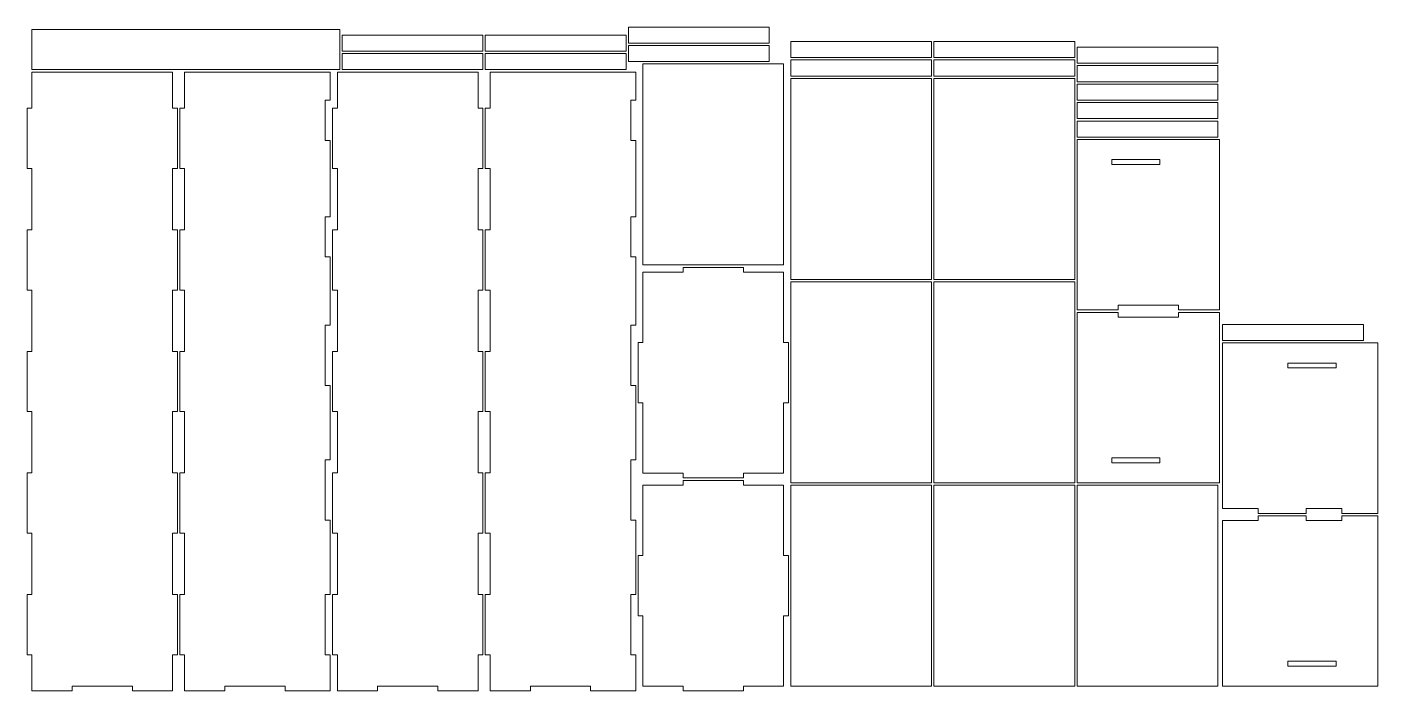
# Model space of a CAD drawing. Header units: millimetres. Extents: x -1560 to 1560, y -502 to 502.
# Drawn here: x -120 to 1560, y -502 to 324 of the extents above; entities that cross this region are included whole.
import ezdxf

# ---------------------------------------------------------------- set-up
doc = ezdxf.new("R2010")
doc.units = ezdxf.units.MM
doc.header["$MEASUREMENT"] = 0
doc.layers.add('Camada 1', color=7, linetype='Continuous')

msp = doc.modelspace()

# ---------------------------------------------------------------- linework, layer by layer
at = {"layer": 'Camada 1', "color": 250, "lineweight": 20}
for points in [[(627.8923, 304.5), (802.8923, 304.5), (802.8923, 324.5), (627.8923, 324.5), (627.8923, 304.5)], [(271.8923, 294.5), (446.8923, 294.5), (446.8923, 314.5), (271.8923, 314.5), (271.8923, 294.5)], [(449.8923, 294.5), (624.8923, 294.5), (624.8923, 314.5), (449.8923, 314.5), (449.8923, 294.5)], [(829.8923, 286.5), (1004.8923, 286.5), (1004.8923, 306.5), (829.8923, 306.5), (829.8923, 286.5)], [(1007.8923, 286.5), (1182.8923, 286.5), (1182.8923, 306.5), (1007.8923, 306.5), (1007.8923, 286.5)], [(271.8923, 271.5), (446.8923, 271.5), (446.8923, 291.5), (271.8923, 291.5), (271.8923, 271.5)], [(449.8923, 271.5), (624.8923, 271.5), (624.8923, 291.5), (449.8923, 291.5), (449.8923, 271.5)], [(627.8923, 281.5), (802.8923, 281.5), (802.8923, 301.5), (627.8923, 301.5), (627.8923, 281.5)], [(1185.8923, 279.5), (1360.8923, 279.5), (1360.8923, 299.5), (1185.8923, 299.5), (1185.8923, 279.5)], [(829.8923, 263.5), (1004.8923, 263.5), (1004.8923, 283.5), (829.8923, 283.5), (829.8923, 263.5)], [(1007.8923, 263.5), (1182.8923, 263.5), (1182.8923, 283.5), (1007.8923, 283.5), (1007.8923, 263.5)], [(1185.8923, 256.5), (1360.8923, 256.5), (1360.8923, 276.5), (1185.8923, 276.5), (1185.8923, 256.5)], [(1185.8923, 233.5), (1360.8923, 233.5), (1360.8923, 253.5), (1185.8923, 253.5), (1185.8923, 233.5)], [(1185.8923, 210.5), (1360.8923, 210.5), (1360.8923, 230.5), (1185.8923, 230.5), (1185.8923, 210.5)], [(1185.8923, 187.5), (1360.8923, 187.5), (1360.8923, 207.5), (1185.8923, 207.5), (1185.8923, 187.5)], [(1366.8923, -65.5), (1541.8923, -65.5), (1541.8923, -45.5), (1366.8923, -45.5), (1366.8923, -65.5)]]:
    msp.add_lwpolyline(points, close=True, dxfattribs=at)
for points, knots in [([(-114.1077, 271.5), (-114.1077, 271.5), (268.8923, 271.5), (268.8923, 271.5), (268.8923, 271.5), (268.8923, 271.5), (268.8923, 321.5), (268.8923, 321.5), (268.8923, 321.5), (268.8923, 321.5), (-114.1077, 321.5), (-114.1077, 321.5), (-114.1077, 321.5), (-114.1077, 321.5), (-114.1077, 271.5), (-114.1077, 271.5)], [0, 0, 0, 0, 0.2, 0.2, 0.2, 0.2, 0.4, 0.4, 0.4, 0.4, 0.6, 0.6, 0.6, 0.6, 1, 1, 1, 1]), ([(645.8923, 278.5), (706.8793, 278.5), (759.9054, 278.5), (820.8923, 278.5), (820.8923, 278.5), (820.8923, 189.7152), (820.8923, 117.2849), (820.8923, 28.5), (820.8923, 28.5), (759.9054, 28.5), (706.8793, 28.5), (645.8923, 28.5), (645.8923, 28.5), (645.8923, 117.2849), (645.8923, 189.7152), (645.8923, 278.5)], [0, 0, 0, 0, 0.2, 0.2, 0.2, 0.2, 0.4, 0.4, 0.4, 0.4, 0.6, 0.6, 0.6, 0.6, 1, 1, 1, 1]), ([(66.8923, -305.25), (66.8923, -305.25), (66.8923, -230.25), (66.8923, -230.25), (66.8923, -230.25), (66.8923, -230.25), (60.8923, -230.25), (60.8923, -230.25), (60.8923, -230.25), (60.8923, -230.25), (60.8923, -154), (60.8923, -154), (60.8923, -154), (60.8923, -154), (66.8923, -154), (66.8923, -154), (66.8923, -154), (66.8923, -154), (66.8923, -79), (66.8923, -79), (66.8923, -79), (66.8923, -79), (60.8923, -79), (60.8923, -79), (60.8923, -79), (60.8923, -79), (60.8923, -2.75), (60.8923, -2.75), (60.8923, -2.75), (60.8923, -2.75), (66.8923, -2.75), (66.8923, -2.75), (66.8923, -2.75), (66.8923, -2.75), (66.8923, 72.25), (66.8923, 72.25), (66.8923, 72.25), (66.8923, 72.25), (60.8923, 72.25), (60.8923, 72.25), (60.8923, 72.25), (60.8923, 72.25), (60.8923, 148.5), (60.8923, 148.5), (60.8923, 148.5), (60.8923, 148.5), (66.8923, 148.5), (66.8923, 148.5), (66.8923, 148.5), (66.8923, 148.5), (66.8923, 223.5), (66.8923, 223.5), (66.8923, 223.5), (66.8923, 223.5), (60.8923, 223.5), (60.8923, 223.5), (60.8923, 223.5), (60.8923, 223.5), (60.8923, 268.5), (60.8923, 268.5), (60.8923, 268.5), (60.8923, 268.5), (-114.1077, 268.5), (-114.1077, 268.5), (-114.1077, 268.5), (-114.1077, 268.5), (-114.1077, 223.5), (-114.1077, 223.5), (-114.1077, 223.5), (-114.1077, 223.5), (-120.1077, 223.5), (-120.1077, 223.5), (-120.1077, 223.5), (-120.1077, 223.5), (-120.1077, 148.5), (-120.1077, 148.5), (-120.1077, 148.5), (-120.1077, 148.5), (-114.1077, 148.5), (-114.1077, 148.5), (-114.1077, 148.5), (-114.1077, 148.5), (-114.1077, 72.25), (-114.1077, 72.25), (-114.1077, 72.25), (-114.1077, 72.25), (-120.1077, 72.25), (-120.1077, 72.25), (-120.1077, 72.25), (-120.1077, 72.25), (-120.1077, -2.75), (-120.1077, -2.75), (-120.1077, -2.75), (-120.1077, -2.75), (-114.1077, -2.75), (-114.1077, -2.75), (-114.1077, -2.75), (-114.1077, -2.75), (-114.1077, -79), (-114.1077, -79), (-114.1077, -79), (-114.1077, -79), (-120.1077, -79), (-120.1077, -79), (-120.1077, -79), (-120.1077, -79), (-120.1077, -154), (-120.1077, -154), (-120.1077, -154), (-120.1077, -154), (-114.1077, -154), (-114.1077, -154), (-114.1077, -154), (-114.1077, -154), (-114.1077, -230.25), (-114.1077, -230.25), (-114.1077, -230.25), (-114.1077, -230.25), (-120.1077, -230.25), (-120.1077, -230.25), (-120.1077, -230.25), (-120.1077, -230.25), (-120.1077, -305.25), (-120.1077, -305.25), (-120.1077, -305.25), (-120.1077, -305.25), (-114.1077, -305.25), (-114.1077, -305.25), (-114.1077, -305.25), (-114.1077, -305.25), (-114.1077, -381.5), (-114.1077, -381.5), (-114.1077, -381.5), (-114.1077, -381.5), (-120.1077, -381.5), (-120.1077, -381.5), (-120.1077, -381.5), (-120.1077, -381.5), (-120.1077, -456.5), (-120.1077, -456.5), (-120.1077, -456.5), (-120.1077, -456.5), (-114.1077, -456.5), (-114.1077, -456.5), (-114.1077, -456.5), (-114.1077, -456.5), (-114.1077, -501.5), (-114.1077, -501.5), (-114.1077, -501.5), (-114.1077, -501.5), (-64.1077, -501.5), (-64.1077, -501.5), (-64.1077, -501.5), (-64.1077, -501.5), (-64.1077, -495.5), (-64.1077, -495.5), (-64.1077, -495.5), (-64.1077, -495.5), (10.8923, -495.5), (10.8923, -495.5), (10.8923, -495.5), (10.8923, -495.5), (10.8923, -501.5), (10.8923, -501.5), (10.8923, -501.5), (10.8923, -501.5), (60.8923, -501.5), (60.8923, -501.5), (60.8923, -501.5), (60.8923, -501.5), (60.8923, -456.5), (60.8923, -456.5), (60.8923, -456.5), (60.8923, -456.5), (66.8923, -456.5), (66.8923, -456.5), (66.8923, -456.5), (66.8923, -456.5), (66.8923, -381.5), (66.8923, -381.5), (66.8923, -381.5), (66.8923, -381.5), (60.8923, -381.5), (60.8923, -381.5), (60.8923, -381.5), (60.8923, -381.5), (60.8923, -305.25), (60.8923, -305.25), (60.8923, -305.25), (60.8923, -305.25), (66.8923, -305.25), (66.8923, -305.25)], [0, 0, 0, 0, 0.020408163, 0.020408163, 0.020408163, 0.020408163, 0.040816327, 0.040816327, 0.040816327, 0.040816327, 0.06122449, 0.06122449, 0.06122449, 0.06122449, 0.081632653, 0.081632653, 0.081632653, 0.081632653, 0.102040816, 0.102040816, 0.102040816, 0.102040816, 0.12244898, 0.12244898, 0.12244898, 0.12244898, 0.142857143, 0.142857143, 0.142857143, 0.142857143, 0.163265306, 0.163265306, 0.163265306, 0.163265306, 0.183673469, 0.183673469, 0.183673469, 0.183673469, 0.204081633, 0.204081633, 0.204081633, 0.204081633, 0.224489796, 0.224489796, 0.224489796, 0.224489796, 0.244897959, 0.244897959, 0.244897959, 0.244897959, 0.265306122, 0.265306122, 0.265306122, 0.265306122, 0.285714286, 0.285714286, 0.285714286, 0.285714286, 0.306122449, 0.306122449, 0.306122449, 0.306122449, 0.326530612, 0.326530612, 0.326530612, 0.326530612, 0.346938776, 0.346938776, 0.346938776, 0.346938776, 0.367346939, 0.367346939, 0.367346939, 0.367346939, 0.387755102, 0.387755102, 0.387755102, 0.387755102, 0.408163265, 0.408163265, 0.408163265, 0.408163265, 0.428571429, 0.428571429, 0.428571429, 0.428571429, 0.448979592, 0.448979592, 0.448979592, 0.448979592, 0.469387755, 0.469387755, 0.469387755, 0.469387755, 0.489795918, 0.489795918, 0.489795918, 0.489795918, 0.510204082, 0.510204082, 0.510204082, 0.510204082, 0.530612245, 0.530612245, 0.530612245, 0.530612245, 0.551020408, 0.551020408, 0.551020408, 0.551020408, 0.571428571, 0.571428571, 0.571428571, 0.571428571, 0.591836735, 0.591836735, 0.591836735, 0.591836735, 0.612244898, 0.612244898, 0.612244898, 0.612244898, 0.632653061, 0.632653061, 0.632653061, 0.632653061, 0.653061224, 0.653061224, 0.653061224, 0.653061224, 0.673469388, 0.673469388, 0.673469388, 0.673469388, 0.693877551, 0.693877551, 0.693877551, 0.693877551, 0.714285714, 0.714285714, 0.714285714, 0.714285714, 0.734693878, 0.734693878, 0.734693878, 0.734693878, 0.755102041, 0.755102041, 0.755102041, 0.755102041, 0.775510204, 0.775510204, 0.775510204, 0.775510204, 0.795918367, 0.795918367, 0.795918367, 0.795918367, 0.816326531, 0.816326531, 0.816326531, 0.816326531, 0.836734694, 0.836734694, 0.836734694, 0.836734694, 0.857142857, 0.857142857, 0.857142857, 0.857142857, 0.87755102, 0.87755102, 0.87755102, 0.87755102, 0.897959184, 0.897959184, 0.897959184, 0.897959184, 0.918367347, 0.918367347, 0.918367347, 0.918367347, 0.93877551, 0.93877551, 0.93877551, 0.93877551, 0.959183673, 0.959183673, 0.959183673, 0.959183673, 1, 1, 1, 1]), ([(75.8923, -305.25), (75.8923, -305.25), (75.8923, -381.5), (75.8923, -381.5), (75.8923, -381.5), (75.8923, -381.5), (69.8923, -381.5), (69.8923, -381.5), (69.8923, -381.5), (69.8923, -381.5), (69.8923, -456.5), (69.8923, -456.5), (69.8923, -456.5), (69.8923, -456.5), (75.8923, -456.5), (75.8923, -456.5), (75.8923, -456.5), (75.8923, -456.5), (75.8923, -501.5), (75.8923, -501.5), (75.8923, -501.5), (75.8923, -501.5), (125.8923, -501.5), (125.8923, -501.5), (125.8923, -501.5), (125.8923, -501.5), (125.8923, -495.5), (125.8923, -495.5), (125.8923, -495.5), (125.8923, -495.5), (200.8923, -495.5), (200.8923, -495.5), (200.8923, -495.5), (200.8923, -495.5), (200.8923, -501.5), (200.8923, -501.5), (200.8923, -501.5), (200.8923, -501.5), (256.8923, -501.5), (256.8923, -501.5), (256.8923, -501.5), (256.8923, -501.5), (256.8923, -456.5), (256.8923, -456.5), (256.8923, -456.5), (256.8923, -456.5), (250.8923, -456.5), (250.8923, -456.5), (250.8923, -456.5), (250.8923, -456.5), (250.8923, -381.5), (250.8923, -381.5), (250.8923, -381.5), (250.8923, -381.5), (256.8923, -381.5), (256.8923, -381.5), (256.8923, -381.5), (256.8923, -381.5), (256.8923, -289), (256.8923, -289), (256.8923, -289), (256.8923, -289), (250.8923, -289), (250.8923, -289), (250.8923, -289), (250.8923, -289), (250.8923, -214), (250.8923, -214), (250.8923, -214), (250.8923, -214), (256.8923, -214), (256.8923, -214), (256.8923, -214), (256.8923, -214), (256.8923, -121.5), (256.8923, -121.5), (256.8923, -121.5), (256.8923, -121.5), (250.8923, -121.5), (250.8923, -121.5), (250.8923, -121.5), (250.8923, -121.5), (250.8923, -46.5), (250.8923, -46.5), (250.8923, -46.5), (250.8923, -46.5), (256.8923, -46.5), (256.8923, -46.5), (256.8923, -46.5), (256.8923, -46.5), (256.8923, 38.5), (256.8923, 38.5), (256.8923, 38.5), (256.8923, 38.5), (250.8923, 38.5), (250.8923, 38.5), (250.8923, 38.5), (250.8923, 38.5), (250.8923, 88.5), (250.8923, 88.5), (250.8923, 88.5), (250.8923, 88.5), (256.8923, 88.5), (256.8923, 88.5), (256.8923, 88.5), (256.8923, 88.5), (256.8923, 183.5), (256.8923, 183.5), (256.8923, 183.5), (256.8923, 183.5), (250.8923, 183.5), (250.8923, 183.5), (250.8923, 183.5), (250.8923, 183.5), (250.8923, 233.5), (250.8923, 233.5), (250.8923, 233.5), (250.8923, 233.5), (256.8923, 233.5), (256.8923, 233.5), (256.8923, 233.5), (256.8923, 233.5), (256.8923, 268.5), (256.8923, 268.5), (256.8923, 268.5), (256.8923, 268.5), (75.8923, 268.5), (75.8923, 268.5), (75.8923, 268.5), (75.8923, 268.5), (75.8923, 223.5), (75.8923, 223.5), (75.8923, 223.5), (75.8923, 223.5), (69.8923, 223.5), (69.8923, 223.5), (69.8923, 223.5), (69.8923, 223.5), (69.8923, 148.5), (69.8923, 148.5), (69.8923, 148.5), (69.8923, 148.5), (75.8923, 148.5), (75.8923, 148.5), (75.8923, 148.5), (75.8923, 148.5), (75.8923, 72.25), (75.8923, 72.25), (75.8923, 72.25), (75.8923, 72.25), (69.8923, 72.25), (69.8923, 72.25), (69.8923, 72.25), (69.8923, 72.25), (69.8923, -2.75), (69.8923, -2.75), (69.8923, -2.75), (69.8923, -2.75), (75.8923, -2.75), (75.8923, -2.75), (75.8923, -2.75), (75.8923, -2.75), (75.8923, -79), (75.8923, -79), (75.8923, -79), (75.8923, -79), (69.8923, -79), (69.8923, -79), (69.8923, -79), (69.8923, -79), (69.8923, -154), (69.8923, -154), (69.8923, -154), (69.8923, -154), (75.8923, -154), (75.8923, -154), (75.8923, -154), (75.8923, -154), (75.8923, -230.25), (75.8923, -230.25), (75.8923, -230.25), (75.8923, -230.25), (69.8923, -230.25), (69.8923, -230.25), (69.8923, -230.25), (69.8923, -230.25), (69.8923, -305.25), (69.8923, -305.25), (69.8923, -305.25), (69.8923, -305.25), (75.8923, -305.25), (75.8923, -305.25)], [0, 0, 0, 0, 0.020408163, 0.020408163, 0.020408163, 0.020408163, 0.040816327, 0.040816327, 0.040816327, 0.040816327, 0.06122449, 0.06122449, 0.06122449, 0.06122449, 0.081632653, 0.081632653, 0.081632653, 0.081632653, 0.102040816, 0.102040816, 0.102040816, 0.102040816, 0.12244898, 0.12244898, 0.12244898, 0.12244898, 0.142857143, 0.142857143, 0.142857143, 0.142857143, 0.163265306, 0.163265306, 0.163265306, 0.163265306, 0.183673469, 0.183673469, 0.183673469, 0.183673469, 0.204081633, 0.204081633, 0.204081633, 0.204081633, 0.224489796, 0.224489796, 0.224489796, 0.224489796, 0.244897959, 0.244897959, 0.244897959, 0.244897959, 0.265306122, 0.265306122, 0.265306122, 0.265306122, 0.285714286, 0.285714286, 0.285714286, 0.285714286, 0.306122449, 0.306122449, 0.306122449, 0.306122449, 0.326530612, 0.326530612, 0.326530612, 0.326530612, 0.346938776, 0.346938776, 0.346938776, 0.346938776, 0.367346939, 0.367346939, 0.367346939, 0.367346939, 0.387755102, 0.387755102, 0.387755102, 0.387755102, 0.408163265, 0.408163265, 0.408163265, 0.408163265, 0.428571429, 0.428571429, 0.428571429, 0.428571429, 0.448979592, 0.448979592, 0.448979592, 0.448979592, 0.469387755, 0.469387755, 0.469387755, 0.469387755, 0.489795918, 0.489795918, 0.489795918, 0.489795918, 0.510204082, 0.510204082, 0.510204082, 0.510204082, 0.530612245, 0.530612245, 0.530612245, 0.530612245, 0.551020408, 0.551020408, 0.551020408, 0.551020408, 0.571428571, 0.571428571, 0.571428571, 0.571428571, 0.591836735, 0.591836735, 0.591836735, 0.591836735, 0.612244898, 0.612244898, 0.612244898, 0.612244898, 0.632653061, 0.632653061, 0.632653061, 0.632653061, 0.653061224, 0.653061224, 0.653061224, 0.653061224, 0.673469388, 0.673469388, 0.673469388, 0.673469388, 0.693877551, 0.693877551, 0.693877551, 0.693877551, 0.714285714, 0.714285714, 0.714285714, 0.714285714, 0.734693878, 0.734693878, 0.734693878, 0.734693878, 0.755102041, 0.755102041, 0.755102041, 0.755102041, 0.775510204, 0.775510204, 0.775510204, 0.775510204, 0.795918367, 0.795918367, 0.795918367, 0.795918367, 0.816326531, 0.816326531, 0.816326531, 0.816326531, 0.836734694, 0.836734694, 0.836734694, 0.836734694, 0.857142857, 0.857142857, 0.857142857, 0.857142857, 0.87755102, 0.87755102, 0.87755102, 0.87755102, 0.897959184, 0.897959184, 0.897959184, 0.897959184, 0.918367347, 0.918367347, 0.918367347, 0.918367347, 0.93877551, 0.93877551, 0.93877551, 0.93877551, 0.959183673, 0.959183673, 0.959183673, 0.959183673, 1, 1, 1, 1]), ([(446.8923, -305.25), (446.8923, -305.25), (446.8923, -230.25), (446.8923, -230.25), (446.8923, -230.25), (446.8923, -230.25), (440.8923, -230.25), (440.8923, -230.25), (440.8923, -230.25), (440.8923, -230.25), (440.8923, -154), (440.8923, -154), (440.8923, -154), (440.8923, -154), (446.8923, -154), (446.8923, -154), (446.8923, -154), (446.8923, -154), (446.8923, -79), (446.8923, -79), (446.8923, -79), (446.8923, -79), (440.8923, -79), (440.8923, -79), (440.8923, -79), (440.8923, -79), (440.8923, -2.75), (440.8923, -2.75), (440.8923, -2.75), (440.8923, -2.75), (446.8923, -2.75), (446.8923, -2.75), (446.8923, -2.75), (446.8923, -2.75), (446.8923, 72.25), (446.8923, 72.25), (446.8923, 72.25), (446.8923, 72.25), (440.8923, 72.25), (440.8923, 72.25), (440.8923, 72.25), (440.8923, 72.25), (440.8923, 148.5), (440.8923, 148.5), (440.8923, 148.5), (440.8923, 148.5), (446.8923, 148.5), (446.8923, 148.5), (446.8923, 148.5), (446.8923, 148.5), (446.8923, 223.5), (446.8923, 223.5), (446.8923, 223.5), (446.8923, 223.5), (440.8923, 223.5), (440.8923, 223.5), (440.8923, 223.5), (440.8923, 223.5), (440.8923, 268.5), (440.8923, 268.5), (440.8923, 268.5), (440.8923, 268.5), (265.8923, 268.5), (265.8923, 268.5), (265.8923, 268.5), (265.8923, 268.5), (265.8923, 223.5), (265.8923, 223.5), (265.8923, 223.5), (265.8923, 223.5), (259.8923, 223.5), (259.8923, 223.5), (259.8923, 223.5), (259.8923, 223.5), (259.8923, 148.5), (259.8923, 148.5), (259.8923, 148.5), (259.8923, 148.5), (265.8923, 148.5), (265.8923, 148.5), (265.8923, 148.5), (265.8923, 148.5), (265.8923, 72.25), (265.8923, 72.25), (265.8923, 72.25), (265.8923, 72.25), (259.8923, 72.25), (259.8923, 72.25), (259.8923, 72.25), (259.8923, 72.25), (259.8923, -2.75), (259.8923, -2.75), (259.8923, -2.75), (259.8923, -2.75), (265.8923, -2.75), (265.8923, -2.75), (265.8923, -2.75), (265.8923, -2.75), (265.8923, -79), (265.8923, -79), (265.8923, -79), (265.8923, -79), (259.8923, -79), (259.8923, -79), (259.8923, -79), (259.8923, -79), (259.8923, -154), (259.8923, -154), (259.8923, -154), (259.8923, -154), (265.8923, -154), (265.8923, -154), (265.8923, -154), (265.8923, -154), (265.8923, -230.25), (265.8923, -230.25), (265.8923, -230.25), (265.8923, -230.25), (259.8923, -230.25), (259.8923, -230.25), (259.8923, -230.25), (259.8923, -230.25), (259.8923, -305.25), (259.8923, -305.25), (259.8923, -305.25), (259.8923, -305.25), (265.8923, -305.25), (265.8923, -305.25), (265.8923, -305.25), (265.8923, -305.25), (265.8923, -381.5), (265.8923, -381.5), (265.8923, -381.5), (265.8923, -381.5), (259.8923, -381.5), (259.8923, -381.5), (259.8923, -381.5), (259.8923, -381.5), (259.8923, -456.5), (259.8923, -456.5), (259.8923, -456.5), (259.8923, -456.5), (265.8923, -456.5), (265.8923, -456.5), (265.8923, -456.5), (265.8923, -456.5), (265.8923, -501.5), (265.8923, -501.5), (265.8923, -501.5), (265.8923, -501.5), (315.8923, -501.5), (315.8923, -501.5), (315.8923, -501.5), (315.8923, -501.5), (315.8923, -495.5), (315.8923, -495.5), (315.8923, -495.5), (315.8923, -495.5), (390.8923, -495.5), (390.8923, -495.5), (390.8923, -495.5), (390.8923, -495.5), (390.8923, -501.5), (390.8923, -501.5), (390.8923, -501.5), (390.8923, -501.5), (440.8923, -501.5), (440.8923, -501.5), (440.8923, -501.5), (440.8923, -501.5), (440.8923, -456.5), (440.8923, -456.5), (440.8923, -456.5), (440.8923, -456.5), (446.8923, -456.5), (446.8923, -456.5), (446.8923, -456.5), (446.8923, -456.5), (446.8923, -381.5), (446.8923, -381.5), (446.8923, -381.5), (446.8923, -381.5), (440.8923, -381.5), (440.8923, -381.5), (440.8923, -381.5), (440.8923, -381.5), (440.8923, -305.25), (440.8923, -305.25), (440.8923, -305.25), (440.8923, -305.25), (446.8923, -305.25), (446.8923, -305.25)], [0, 0, 0, 0, 0.020408163, 0.020408163, 0.020408163, 0.020408163, 0.040816327, 0.040816327, 0.040816327, 0.040816327, 0.06122449, 0.06122449, 0.06122449, 0.06122449, 0.081632653, 0.081632653, 0.081632653, 0.081632653, 0.102040816, 0.102040816, 0.102040816, 0.102040816, 0.12244898, 0.12244898, 0.12244898, 0.12244898, 0.142857143, 0.142857143, 0.142857143, 0.142857143, 0.163265306, 0.163265306, 0.163265306, 0.163265306, 0.183673469, 0.183673469, 0.183673469, 0.183673469, 0.204081633, 0.204081633, 0.204081633, 0.204081633, 0.224489796, 0.224489796, 0.224489796, 0.224489796, 0.244897959, 0.244897959, 0.244897959, 0.244897959, 0.265306122, 0.265306122, 0.265306122, 0.265306122, 0.285714286, 0.285714286, 0.285714286, 0.285714286, 0.306122449, 0.306122449, 0.306122449, 0.306122449, 0.326530612, 0.326530612, 0.326530612, 0.326530612, 0.346938776, 0.346938776, 0.346938776, 0.346938776, 0.367346939, 0.367346939, 0.367346939, 0.367346939, 0.387755102, 0.387755102, 0.387755102, 0.387755102, 0.408163265, 0.408163265, 0.408163265, 0.408163265, 0.428571429, 0.428571429, 0.428571429, 0.428571429, 0.448979592, 0.448979592, 0.448979592, 0.448979592, 0.469387755, 0.469387755, 0.469387755, 0.469387755, 0.489795918, 0.489795918, 0.489795918, 0.489795918, 0.510204082, 0.510204082, 0.510204082, 0.510204082, 0.530612245, 0.530612245, 0.530612245, 0.530612245, 0.551020408, 0.551020408, 0.551020408, 0.551020408, 0.571428571, 0.571428571, 0.571428571, 0.571428571, 0.591836735, 0.591836735, 0.591836735, 0.591836735, 0.612244898, 0.612244898, 0.612244898, 0.612244898, 0.632653061, 0.632653061, 0.632653061, 0.632653061, 0.653061224, 0.653061224, 0.653061224, 0.653061224, 0.673469388, 0.673469388, 0.673469388, 0.673469388, 0.693877551, 0.693877551, 0.693877551, 0.693877551, 0.714285714, 0.714285714, 0.714285714, 0.714285714, 0.734693878, 0.734693878, 0.734693878, 0.734693878, 0.755102041, 0.755102041, 0.755102041, 0.755102041, 0.775510204, 0.775510204, 0.775510204, 0.775510204, 0.795918367, 0.795918367, 0.795918367, 0.795918367, 0.816326531, 0.816326531, 0.816326531, 0.816326531, 0.836734694, 0.836734694, 0.836734694, 0.836734694, 0.857142857, 0.857142857, 0.857142857, 0.857142857, 0.87755102, 0.87755102, 0.87755102, 0.87755102, 0.897959184, 0.897959184, 0.897959184, 0.897959184, 0.918367347, 0.918367347, 0.918367347, 0.918367347, 0.93877551, 0.93877551, 0.93877551, 0.93877551, 0.959183673, 0.959183673, 0.959183673, 0.959183673, 1, 1, 1, 1]), ([(455.8923, -305.25), (455.8923, -305.25), (455.8923, -381.5), (455.8923, -381.5), (455.8923, -381.5), (455.8923, -381.5), (449.8923, -381.5), (449.8923, -381.5), (449.8923, -381.5), (449.8923, -381.5), (449.8923, -456.5), (449.8923, -456.5), (449.8923, -456.5), (449.8923, -456.5), (455.8923, -456.5), (455.8923, -456.5), (455.8923, -456.5), (455.8923, -456.5), (455.8923, -501.5), (455.8923, -501.5), (455.8923, -501.5), (455.8923, -501.5), (505.8923, -501.5), (505.8923, -501.5), (505.8923, -501.5), (505.8923, -501.5), (505.8923, -495.5), (505.8923, -495.5), (505.8923, -495.5), (505.8923, -495.5), (580.8923, -495.5), (580.8923, -495.5), (580.8923, -495.5), (580.8923, -495.5), (580.8923, -501.5), (580.8923, -501.5), (580.8923, -501.5), (580.8923, -501.5), (636.8923, -501.5), (636.8923, -501.5), (636.8923, -501.5), (636.8923, -501.5), (636.8923, -456.5), (636.8923, -456.5), (636.8923, -456.5), (636.8923, -456.5), (630.8923, -456.5), (630.8923, -456.5), (630.8923, -456.5), (630.8923, -456.5), (630.8923, -381.5), (630.8923, -381.5), (630.8923, -381.5), (630.8923, -381.5), (636.8923, -381.5), (636.8923, -381.5), (636.8923, -381.5), (636.8923, -381.5), (636.8923, -289), (636.8923, -289), (636.8923, -289), (636.8923, -289), (630.8923, -289), (630.8923, -289), (630.8923, -289), (630.8923, -289), (630.8923, -214), (630.8923, -214), (630.8923, -214), (630.8923, -214), (636.8923, -214), (636.8923, -214), (636.8923, -214), (636.8923, -214), (636.8923, -121.5), (636.8923, -121.5), (636.8923, -121.5), (636.8923, -121.5), (630.8923, -121.5), (630.8923, -121.5), (630.8923, -121.5), (630.8923, -121.5), (630.8923, -46.5), (630.8923, -46.5), (630.8923, -46.5), (630.8923, -46.5), (636.8923, -46.5), (636.8923, -46.5), (636.8923, -46.5), (636.8923, -46.5), (636.8923, 38.5), (636.8923, 38.5), (636.8923, 38.5), (636.8923, 38.5), (630.8923, 38.5), (630.8923, 38.5), (630.8923, 38.5), (630.8923, 38.5), (630.8923, 88.5), (630.8923, 88.5), (630.8923, 88.5), (630.8923, 88.5), (636.8923, 88.5), (636.8923, 88.5), (636.8923, 88.5), (636.8923, 88.5), (636.8923, 183.5), (636.8923, 183.5), (636.8923, 183.5), (636.8923, 183.5), (630.8923, 183.5), (630.8923, 183.5), (630.8923, 183.5), (630.8923, 183.5), (630.8923, 233.5), (630.8923, 233.5), (630.8923, 233.5), (630.8923, 233.5), (636.8923, 233.5), (636.8923, 233.5), (636.8923, 233.5), (636.8923, 233.5), (636.8923, 268.5), (636.8923, 268.5), (636.8923, 268.5), (636.8923, 268.5), (455.8923, 268.5), (455.8923, 268.5), (455.8923, 268.5), (455.8923, 268.5), (455.8923, 223.5), (455.8923, 223.5), (455.8923, 223.5), (455.8923, 223.5), (449.8923, 223.5), (449.8923, 223.5), (449.8923, 223.5), (449.8923, 223.5), (449.8923, 148.5), (449.8923, 148.5), (449.8923, 148.5), (449.8923, 148.5), (455.8923, 148.5), (455.8923, 148.5), (455.8923, 148.5), (455.8923, 148.5), (455.8923, 72.25), (455.8923, 72.25), (455.8923, 72.25), (455.8923, 72.25), (449.8923, 72.25), (449.8923, 72.25), (449.8923, 72.25), (449.8923, 72.25), (449.8923, -2.75), (449.8923, -2.75), (449.8923, -2.75), (449.8923, -2.75), (455.8923, -2.75), (455.8923, -2.75), (455.8923, -2.75), (455.8923, -2.75), (455.8923, -79), (455.8923, -79), (455.8923, -79), (455.8923, -79), (449.8923, -79), (449.8923, -79), (449.8923, -79), (449.8923, -79), (449.8923, -154), (449.8923, -154), (449.8923, -154), (449.8923, -154), (455.8923, -154), (455.8923, -154), (455.8923, -154), (455.8923, -154), (455.8923, -230.25), (455.8923, -230.25), (455.8923, -230.25), (455.8923, -230.25), (449.8923, -230.25), (449.8923, -230.25), (449.8923, -230.25), (449.8923, -230.25), (449.8923, -305.25), (449.8923, -305.25), (449.8923, -305.25), (449.8923, -305.25), (455.8923, -305.25), (455.8923, -305.25)], [0, 0, 0, 0, 0.020408163, 0.020408163, 0.020408163, 0.020408163, 0.040816327, 0.040816327, 0.040816327, 0.040816327, 0.06122449, 0.06122449, 0.06122449, 0.06122449, 0.081632653, 0.081632653, 0.081632653, 0.081632653, 0.102040816, 0.102040816, 0.102040816, 0.102040816, 0.12244898, 0.12244898, 0.12244898, 0.12244898, 0.142857143, 0.142857143, 0.142857143, 0.142857143, 0.163265306, 0.163265306, 0.163265306, 0.163265306, 0.183673469, 0.183673469, 0.183673469, 0.183673469, 0.204081633, 0.204081633, 0.204081633, 0.204081633, 0.224489796, 0.224489796, 0.224489796, 0.224489796, 0.244897959, 0.244897959, 0.244897959, 0.244897959, 0.265306122, 0.265306122, 0.265306122, 0.265306122, 0.285714286, 0.285714286, 0.285714286, 0.285714286, 0.306122449, 0.306122449, 0.306122449, 0.306122449, 0.326530612, 0.326530612, 0.326530612, 0.326530612, 0.346938776, 0.346938776, 0.346938776, 0.346938776, 0.367346939, 0.367346939, 0.367346939, 0.367346939, 0.387755102, 0.387755102, 0.387755102, 0.387755102, 0.408163265, 0.408163265, 0.408163265, 0.408163265, 0.428571429, 0.428571429, 0.428571429, 0.428571429, 0.448979592, 0.448979592, 0.448979592, 0.448979592, 0.469387755, 0.469387755, 0.469387755, 0.469387755, 0.489795918, 0.489795918, 0.489795918, 0.489795918, 0.510204082, 0.510204082, 0.510204082, 0.510204082, 0.530612245, 0.530612245, 0.530612245, 0.530612245, 0.551020408, 0.551020408, 0.551020408, 0.551020408, 0.571428571, 0.571428571, 0.571428571, 0.571428571, 0.591836735, 0.591836735, 0.591836735, 0.591836735, 0.612244898, 0.612244898, 0.612244898, 0.612244898, 0.632653061, 0.632653061, 0.632653061, 0.632653061, 0.653061224, 0.653061224, 0.653061224, 0.653061224, 0.673469388, 0.673469388, 0.673469388, 0.673469388, 0.693877551, 0.693877551, 0.693877551, 0.693877551, 0.714285714, 0.714285714, 0.714285714, 0.714285714, 0.734693878, 0.734693878, 0.734693878, 0.734693878, 0.755102041, 0.755102041, 0.755102041, 0.755102041, 0.775510204, 0.775510204, 0.775510204, 0.775510204, 0.795918367, 0.795918367, 0.795918367, 0.795918367, 0.816326531, 0.816326531, 0.816326531, 0.816326531, 0.836734694, 0.836734694, 0.836734694, 0.836734694, 0.857142857, 0.857142857, 0.857142857, 0.857142857, 0.87755102, 0.87755102, 0.87755102, 0.87755102, 0.897959184, 0.897959184, 0.897959184, 0.897959184, 0.918367347, 0.918367347, 0.918367347, 0.918367347, 0.93877551, 0.93877551, 0.93877551, 0.93877551, 0.959183673, 0.959183673, 0.959183673, 0.959183673, 1, 1, 1, 1]), ([(829.8923, 260.5), (890.8793, 260.5), (943.9054, 260.5), (1004.8923, 260.5), (1004.8923, 260.5), (1004.8923, 171.7152), (1004.8923, 99.2849), (1004.8923, 10.5), (1004.8923, 10.5), (943.9054, 10.5), (890.8793, 10.5), (829.8923, 10.5), (829.8923, 10.5), (829.8923, 99.2849), (829.8923, 171.7152), (829.8923, 260.5)], [0, 0, 0, 0, 0.2, 0.2, 0.2, 0.2, 0.4, 0.4, 0.4, 0.4, 0.6, 0.6, 0.6, 0.6, 1, 1, 1, 1]), ([(1007.8923, 260.5), (1068.8793, 260.5), (1121.9054, 260.5), (1182.8923, 260.5), (1182.8923, 260.5), (1182.8923, 171.7152), (1182.8923, 99.2849), (1182.8923, 10.5), (1182.8923, 10.5), (1121.9054, 10.5), (1068.8793, 10.5), (1007.8923, 10.5), (1007.8923, 10.5), (1007.8923, 99.2849), (1007.8923, 171.7152), (1007.8923, 260.5)], [0, 0, 0, 0, 0.2, 0.2, 0.2, 0.2, 0.4, 0.4, 0.4, 0.4, 0.6, 0.6, 0.6, 0.6, 1, 1, 1, 1]), ([(1363.136, 184.5), (1363.136, 184.5), (1363.136, -27.5), (1363.136, -27.5), (1363.136, -27.5), (1363.136, -27.5), (1312.0142, -27.5), (1312.0142, -27.5), (1312.0142, -27.5), (1312.0142, -27.5), (1312.0142, -21.5), (1312.0142, -21.5), (1312.0142, -21.5), (1312.0142, -21.5), (1237.0142, -21.5), (1237.0142, -21.5), (1237.0142, -21.5), (1237.0142, -21.5), (1237.0142, -27.5), (1237.0142, -27.5), (1237.0142, -27.5), (1237.0142, -27.5), (1185.8923, -27.5), (1185.8923, -27.5), (1185.8923, -27.5), (1185.8923, -27.5), (1185.8923, 184.5), (1185.8923, 184.5), (1185.8923, 184.5), (1185.8923, 184.5), (1363.136, 184.5), (1363.136, 184.5)], [0, 0, 0, 0, 0.111111111, 0.111111111, 0.111111111, 0.111111111, 0.222222222, 0.222222222, 0.222222222, 0.222222222, 0.333333333, 0.333333333, 0.333333333, 0.333333333, 0.444444444, 0.444444444, 0.444444444, 0.444444444, 0.555555556, 0.555555556, 0.555555556, 0.555555556, 0.666666667, 0.666666667, 0.666666667, 0.666666667, 0.777777778, 0.777777778, 0.777777778, 0.777777778, 1, 1, 1, 1]), ([(1229, 153.5), (1229, 153.5), (1289, 153.5), (1289, 153.5), (1289, 153.5), (1289, 153.5), (1289, 159.5), (1289, 159.5), (1289, 159.5), (1289, 159.5), (1229, 159.5), (1229, 159.5), (1229, 159.5), (1229, 159.5), (1229, 153.5), (1229, 153.5)], [0, 0, 0, 0, 0.2, 0.2, 0.2, 0.2, 0.4, 0.4, 0.4, 0.4, 0.6, 0.6, 0.6, 0.6, 1, 1, 1, 1]), ([(645.8923, 19.5), (645.8923, 19.5), (695.8923, 19.5), (695.8923, 19.5), (695.8923, 19.5), (695.8923, 19.5), (695.8923, 25.5), (695.8923, 25.5), (695.8923, 25.5), (695.8923, 25.5), (770.8923, 25.5), (770.8923, 25.5), (770.8923, 25.5), (770.8923, 25.5), (770.8923, 19.5), (770.8923, 19.5), (770.8923, 19.5), (770.8923, 19.5), (820.8923, 19.5), (820.8923, 19.5), (820.8923, 19.5), (820.8923, 19.5), (820.8923, -68), (820.8923, -68), (820.8923, -68), (820.8923, -68), (826.8923, -68), (826.8923, -68), (826.8923, -68), (826.8923, -68), (826.8923, -143), (826.8923, -143), (826.8923, -143), (826.8923, -143), (820.8923, -143), (820.8923, -143), (820.8923, -143), (820.8923, -143), (820.8923, -230.5), (820.8923, -230.5), (820.8923, -230.5), (820.8923, -230.5), (770.8923, -230.5), (770.8923, -230.5), (770.8923, -230.5), (770.8923, -230.5), (770.8923, -236.5), (770.8923, -236.5), (770.8923, -236.5), (770.8923, -236.5), (695.8923, -236.5), (695.8923, -236.5), (695.8923, -236.5), (695.8923, -236.5), (695.8923, -230.5), (695.8923, -230.5), (695.8923, -230.5), (695.8923, -230.5), (645.8923, -230.5), (645.8923, -230.5), (645.8923, -230.5), (645.8923, -230.5), (645.8923, -143), (645.8923, -143), (645.8923, -143), (645.8923, -143), (639.8923, -143), (639.8923, -143), (639.8923, -143), (639.8923, -143), (639.8923, -68), (639.8923, -68), (639.8923, -68), (639.8923, -68), (645.8923, -68), (645.8923, -68), (645.8923, -68), (645.8923, -68), (645.8923, 19.5), (645.8923, 19.5)], [0, 0, 0, 0, 0.047619048, 0.047619048, 0.047619048, 0.047619048, 0.095238095, 0.095238095, 0.095238095, 0.095238095, 0.142857143, 0.142857143, 0.142857143, 0.142857143, 0.19047619, 0.19047619, 0.19047619, 0.19047619, 0.238095238, 0.238095238, 0.238095238, 0.238095238, 0.285714286, 0.285714286, 0.285714286, 0.285714286, 0.333333333, 0.333333333, 0.333333333, 0.333333333, 0.380952381, 0.380952381, 0.380952381, 0.380952381, 0.428571429, 0.428571429, 0.428571429, 0.428571429, 0.476190476, 0.476190476, 0.476190476, 0.476190476, 0.523809524, 0.523809524, 0.523809524, 0.523809524, 0.571428571, 0.571428571, 0.571428571, 0.571428571, 0.619047619, 0.619047619, 0.619047619, 0.619047619, 0.666666667, 0.666666667, 0.666666667, 0.666666667, 0.714285714, 0.714285714, 0.714285714, 0.714285714, 0.761904762, 0.761904762, 0.761904762, 0.761904762, 0.80952381, 0.80952381, 0.80952381, 0.80952381, 0.857142857, 0.857142857, 0.857142857, 0.857142857, 0.904761905, 0.904761905, 0.904761905, 0.904761905, 1, 1, 1, 1]), ([(829.8923, 7.5), (890.8793, 7.5), (943.9054, 7.5), (1004.8923, 7.5), (1004.8923, 7.5), (1004.8923, -81.2849), (1004.8923, -153.7152), (1004.8923, -242.5), (1004.8923, -242.5), (943.9054, -242.5), (890.8793, -242.5), (829.8923, -242.5), (829.8923, -242.5), (829.8923, -153.7152), (829.8923, -81.2849), (829.8923, 7.5)], [0, 0, 0, 0, 0.2, 0.2, 0.2, 0.2, 0.4, 0.4, 0.4, 0.4, 0.6, 0.6, 0.6, 0.6, 1, 1, 1, 1]), ([(1007.8923, 7.5), (1068.8793, 7.5), (1121.9054, 7.5), (1182.8923, 7.5), (1182.8923, 7.5), (1182.8923, -81.2849), (1182.8923, -153.7152), (1182.8923, -242.5), (1182.8923, -242.5), (1121.9054, -242.5), (1068.8793, -242.5), (1007.8923, -242.5), (1007.8923, -242.5), (1007.8923, -153.7152), (1007.8923, -81.2849), (1007.8923, 7.5)], [0, 0, 0, 0, 0.2, 0.2, 0.2, 0.2, 0.4, 0.4, 0.4, 0.4, 0.6, 0.6, 0.6, 0.6, 1, 1, 1, 1]), ([(1363.136, -242.5), (1363.136, -242.5), (1363.136, -30.5), (1363.136, -30.5), (1363.136, -30.5), (1363.136, -30.5), (1312.0142, -30.5), (1312.0142, -30.5), (1312.0142, -30.5), (1312.0142, -30.5), (1312.0142, -36.5), (1312.0142, -36.5), (1312.0142, -36.5), (1312.0142, -36.5), (1237.0142, -36.5), (1237.0142, -36.5), (1237.0142, -36.5), (1237.0142, -36.5), (1237.0142, -30.5), (1237.0142, -30.5), (1237.0142, -30.5), (1237.0142, -30.5), (1185.8923, -30.5), (1185.8923, -30.5), (1185.8923, -30.5), (1185.8923, -30.5), (1185.8923, -242.5), (1185.8923, -242.5), (1185.8923, -242.5), (1185.8923, -242.5), (1363.136, -242.5), (1363.136, -242.5)], [0, 0, 0, 0, 0.111111111, 0.111111111, 0.111111111, 0.111111111, 0.222222222, 0.222222222, 0.222222222, 0.222222222, 0.333333333, 0.333333333, 0.333333333, 0.333333333, 0.444444444, 0.444444444, 0.444444444, 0.444444444, 0.555555556, 0.555555556, 0.555555556, 0.555555556, 0.666666667, 0.666666667, 0.666666667, 0.666666667, 0.777777778, 0.777777778, 0.777777778, 0.777777778, 1, 1, 1, 1]), ([(1560.1077, -68.5), (1560.1077, -68.5), (1560.1077, -280.5), (1560.1077, -280.5), (1560.1077, -280.5), (1560.1077, -280.5), (1515.0372, -280.5), (1515.0372, -280.5), (1515.0372, -280.5), (1515.0372, -280.5), (1515.0372, -274.5), (1515.0372, -274.5), (1515.0372, -274.5), (1515.0372, -274.5), (1470.9647, -274.5), (1470.9647, -274.5), (1470.9647, -274.5), (1470.9647, -274.5), (1470.9647, -280.5), (1470.9647, -280.5), (1470.9647, -280.5), (1470.9647, -280.5), (1410.9647, -280.5), (1410.9647, -280.5), (1410.9647, -280.5), (1410.9647, -280.5), (1410.9647, -274.5), (1410.9647, -274.5), (1410.9647, -274.5), (1410.9647, -274.5), (1366.8923, -274.5), (1366.8923, -274.5), (1366.8923, -274.5), (1366.8923, -274.5), (1366.8923, -68.5), (1366.8923, -68.5), (1366.8923, -68.5), (1366.8923, -68.5), (1560.1077, -68.5), (1560.1077, -68.5)], [0, 0, 0, 0, 0.090909091, 0.090909091, 0.090909091, 0.090909091, 0.181818182, 0.181818182, 0.181818182, 0.181818182, 0.272727273, 0.272727273, 0.272727273, 0.272727273, 0.363636364, 0.363636364, 0.363636364, 0.363636364, 0.454545455, 0.454545455, 0.454545455, 0.454545455, 0.545454545, 0.545454545, 0.545454545, 0.545454545, 0.636363636, 0.636363636, 0.636363636, 0.636363636, 0.727272727, 0.727272727, 0.727272727, 0.727272727, 0.818181818, 0.818181818, 0.818181818, 0.818181818, 1, 1, 1, 1]), ([(1448, -99.5), (1448, -99.5), (1508, -99.5), (1508, -99.5), (1508, -99.5), (1508, -99.5), (1508, -93.5), (1508, -93.5), (1508, -93.5), (1508, -93.5), (1448, -93.5), (1448, -93.5), (1448, -93.5), (1448, -93.5), (1448, -99.5), (1448, -99.5)], [0, 0, 0, 0, 0.2, 0.2, 0.2, 0.2, 0.4, 0.4, 0.4, 0.4, 0.6, 0.6, 0.6, 0.6, 1, 1, 1, 1]), ([(1229, -211.5), (1229, -211.5), (1289, -211.5), (1289, -211.5), (1289, -211.5), (1289, -211.5), (1289, -217.5), (1289, -217.5), (1289, -217.5), (1289, -217.5), (1229, -217.5), (1229, -217.5), (1229, -217.5), (1229, -217.5), (1229, -211.5), (1229, -211.5)], [0, 0, 0, 0, 0.2, 0.2, 0.2, 0.2, 0.4, 0.4, 0.4, 0.4, 0.6, 0.6, 0.6, 0.6, 1, 1, 1, 1]), ([(645.8923, -495.5), (645.8923, -495.5), (695.8923, -495.5), (695.8923, -495.5), (695.8923, -495.5), (695.8923, -495.5), (695.8923, -501.5), (695.8923, -501.5), (695.8923, -501.5), (695.8923, -501.5), (770.8923, -501.5), (770.8923, -501.5), (770.8923, -501.5), (770.8923, -501.5), (770.8923, -495.5), (770.8923, -495.5), (770.8923, -495.5), (770.8923, -495.5), (820.8923, -495.5), (820.8923, -495.5), (820.8923, -495.5), (820.8923, -495.5), (820.8923, -408), (820.8923, -408), (820.8923, -408), (820.8923, -408), (826.8923, -408), (826.8923, -408), (826.8923, -408), (826.8923, -408), (826.8923, -333), (826.8923, -333), (826.8923, -333), (826.8923, -333), (820.8923, -333), (820.8923, -333), (820.8923, -333), (820.8923, -333), (820.8923, -245.5), (820.8923, -245.5), (820.8923, -245.5), (820.8923, -245.5), (770.8923, -245.5), (770.8923, -245.5), (770.8923, -245.5), (770.8923, -245.5), (770.8923, -239.5), (770.8923, -239.5), (770.8923, -239.5), (770.8923, -239.5), (695.8923, -239.5), (695.8923, -239.5), (695.8923, -239.5), (695.8923, -239.5), (695.8923, -245.5), (695.8923, -245.5), (695.8923, -245.5), (695.8923, -245.5), (645.8923, -245.5), (645.8923, -245.5), (645.8923, -245.5), (645.8923, -245.5), (645.8923, -333), (645.8923, -333), (645.8923, -333), (645.8923, -333), (639.8923, -333), (639.8923, -333), (639.8923, -333), (639.8923, -333), (639.8923, -408), (639.8923, -408), (639.8923, -408), (639.8923, -408), (645.8923, -408), (645.8923, -408), (645.8923, -408), (645.8923, -408), (645.8923, -495.5), (645.8923, -495.5)], [0, 0, 0, 0, 0.047619048, 0.047619048, 0.047619048, 0.047619048, 0.095238095, 0.095238095, 0.095238095, 0.095238095, 0.142857143, 0.142857143, 0.142857143, 0.142857143, 0.19047619, 0.19047619, 0.19047619, 0.19047619, 0.238095238, 0.238095238, 0.238095238, 0.238095238, 0.285714286, 0.285714286, 0.285714286, 0.285714286, 0.333333333, 0.333333333, 0.333333333, 0.333333333, 0.380952381, 0.380952381, 0.380952381, 0.380952381, 0.428571429, 0.428571429, 0.428571429, 0.428571429, 0.476190476, 0.476190476, 0.476190476, 0.476190476, 0.523809524, 0.523809524, 0.523809524, 0.523809524, 0.571428571, 0.571428571, 0.571428571, 0.571428571, 0.619047619, 0.619047619, 0.619047619, 0.619047619, 0.666666667, 0.666666667, 0.666666667, 0.666666667, 0.714285714, 0.714285714, 0.714285714, 0.714285714, 0.761904762, 0.761904762, 0.761904762, 0.761904762, 0.80952381, 0.80952381, 0.80952381, 0.80952381, 0.857142857, 0.857142857, 0.857142857, 0.857142857, 0.904761905, 0.904761905, 0.904761905, 0.904761905, 1, 1, 1, 1]), ([(829.8923, -495.5), (890.8793, -495.5), (943.9054, -495.5), (1004.8923, -495.5), (1004.8923, -495.5), (1004.8923, -406.7152), (1004.8923, -334.2849), (1004.8923, -245.5), (1004.8923, -245.5), (943.9054, -245.5), (890.8793, -245.5), (829.8923, -245.5), (829.8923, -245.5), (829.8923, -334.2849), (829.8923, -406.7152), (829.8923, -495.5)], [0, 0, 0, 0, 0.2, 0.2, 0.2, 0.2, 0.4, 0.4, 0.4, 0.4, 0.6, 0.6, 0.6, 0.6, 1, 1, 1, 1]), ([(1007.8923, -495.5), (1068.8793, -495.5), (1121.9054, -495.5), (1182.8923, -495.5), (1182.8923, -495.5), (1182.8923, -406.7152), (1182.8923, -334.2849), (1182.8923, -245.5), (1182.8923, -245.5), (1121.9054, -245.5), (1068.8793, -245.5), (1007.8923, -245.5), (1007.8923, -245.5), (1007.8923, -334.2849), (1007.8923, -406.7152), (1007.8923, -495.5)], [0, 0, 0, 0, 0.2, 0.2, 0.2, 0.2, 0.4, 0.4, 0.4, 0.4, 0.6, 0.6, 0.6, 0.6, 1, 1, 1, 1]), ([(1185.8923, -495.5), (1246.8793, -495.5), (1299.9054, -495.5), (1360.8923, -495.5), (1360.8923, -495.5), (1360.8923, -406.7152), (1360.8923, -334.2849), (1360.8923, -245.5), (1360.8923, -245.5), (1299.9054, -245.5), (1246.8793, -245.5), (1185.8923, -245.5), (1185.8923, -245.5), (1185.8923, -334.2849), (1185.8923, -406.7152), (1185.8923, -495.5)], [0, 0, 0, 0, 0.2, 0.2, 0.2, 0.2, 0.4, 0.4, 0.4, 0.4, 0.6, 0.6, 0.6, 0.6, 1, 1, 1, 1]), ([(1560.1077, -495.5), (1560.1077, -495.5), (1560.1077, -283.5), (1560.1077, -283.5), (1560.1077, -283.5), (1560.1077, -283.5), (1515.0372, -283.5), (1515.0372, -283.5), (1515.0372, -283.5), (1515.0372, -283.5), (1515.0372, -289.5), (1515.0372, -289.5), (1515.0372, -289.5), (1515.0372, -289.5), (1470.9647, -289.5), (1470.9647, -289.5), (1470.9647, -289.5), (1470.9647, -289.5), (1470.9647, -283.5), (1470.9647, -283.5), (1470.9647, -283.5), (1470.9647, -283.5), (1410.9647, -283.5), (1410.9647, -283.5), (1410.9647, -283.5), (1410.9647, -283.5), (1410.9647, -289.5), (1410.9647, -289.5), (1410.9647, -289.5), (1410.9647, -289.5), (1366.8923, -289.5), (1366.8923, -289.5), (1366.8923, -289.5), (1366.8923, -289.5), (1366.8923, -495.5), (1366.8923, -495.5), (1366.8923, -495.5), (1366.8923, -495.5), (1560.1077, -495.5), (1560.1077, -495.5)], [0, 0, 0, 0, 0.090909091, 0.090909091, 0.090909091, 0.090909091, 0.181818182, 0.181818182, 0.181818182, 0.181818182, 0.272727273, 0.272727273, 0.272727273, 0.272727273, 0.363636364, 0.363636364, 0.363636364, 0.363636364, 0.454545455, 0.454545455, 0.454545455, 0.454545455, 0.545454545, 0.545454545, 0.545454545, 0.545454545, 0.636363636, 0.636363636, 0.636363636, 0.636363636, 0.727272727, 0.727272727, 0.727272727, 0.727272727, 0.818181818, 0.818181818, 0.818181818, 0.818181818, 1, 1, 1, 1]), ([(1448, -464.5), (1448, -464.5), (1508, -464.5), (1508, -464.5), (1508, -464.5), (1508, -464.5), (1508, -470.5), (1508, -470.5), (1508, -470.5), (1508, -470.5), (1448, -470.5), (1448, -470.5), (1448, -470.5), (1448, -470.5), (1448, -464.5), (1448, -464.5)], [0, 0, 0, 0, 0.2, 0.2, 0.2, 0.2, 0.4, 0.4, 0.4, 0.4, 0.6, 0.6, 0.6, 0.6, 1, 1, 1, 1])]:
    msp.add_open_spline(points, degree=3, knots=knots, dxfattribs=at)

doc.saveas('drawing.dxf')
